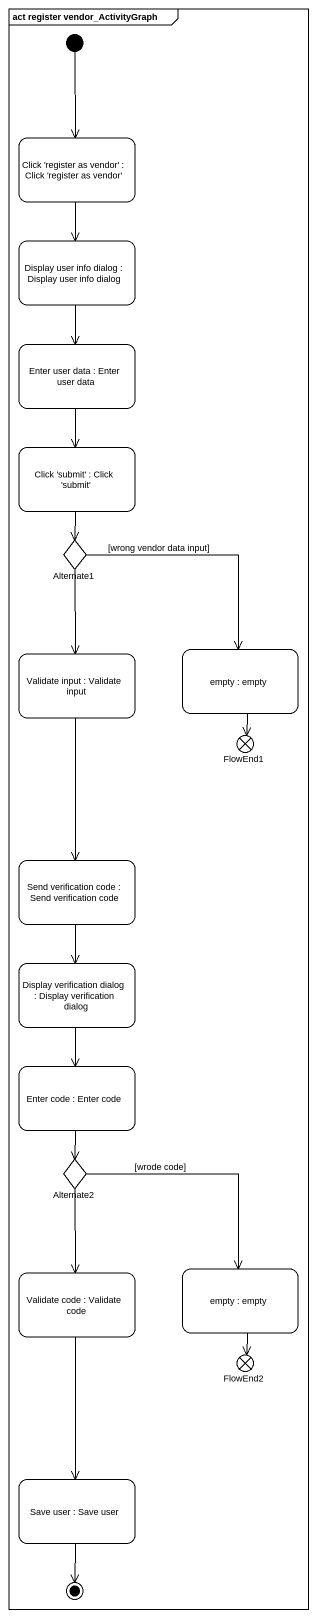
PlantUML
@startuml
mainframe act register vendor_ActivityGraph
hide empty description
state "Click 'register as vendor' : Click 'register as vendor'" as Click_register_as_vendor
state "Display user info dialog : Display user info dialog" as Display_user_info_dialog
state "Enter user data : Enter user data" as Enter_user_data
state "Click 'submit' : Click 'submit'" as Click_submit
state Alternate1 <<choice>>
state "Validate input : Validate input" as Validate_input
state "empty : empty" as empty
state FlowEnd1 <<end>>
state "Send verification code : Send verification code" as Send_verification_code
state "Display verification dialog : Display verification dialog" as Display_verification_dialog
state "Enter code : Enter code" as Enter_code
state Alternate2 <<choice>>
state "Validate code : Validate code" as Validate_code
state "empty : empty" as empty_2
state FlowEnd2 <<end>>
state "Save user : Save user" as Save_user
[*] --> Click_register_as_vendor
Click_register_as_vendor --> Display_user_info_dialog
Display_user_info_dialog --> Enter_user_data
Enter_user_data --> Click_submit
Click_submit --> Alternate1
Alternate1 --> Validate_input
Alternate1 --> empty : [wrong vendor data input]
Validate_input --> Send_verification_code
empty --> FlowEnd1
Send_verification_code --> Display_verification_dialog
Display_verification_dialog --> Enter_code
Enter_code --> Alternate2
Alternate2 --> Validate_code
Alternate2 --> empty_2 : [wrode code]
Validate_code --> Save_user
empty_2 --> FlowEnd2
Save_user --> [*]
@enduml
